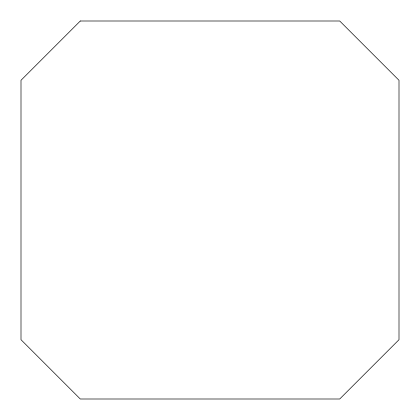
<?xml version="1.0" encoding="UTF-8"?>
<svg xmlns="http://www.w3.org/2000/svg" width="420" height="420" viewBox="0 0 420 420"><rect width="100%" height="100%" fill="white"/><g stroke="black" fill="none" stroke-linecap="round" stroke-linejoin="round"><path stroke-width="0.63" d="M80.288 21L21 80.288L21 339.712L80.288 399L339.712 399L399 339.712L399 80.288L339.712 21L80.288 21"/></g></svg>
